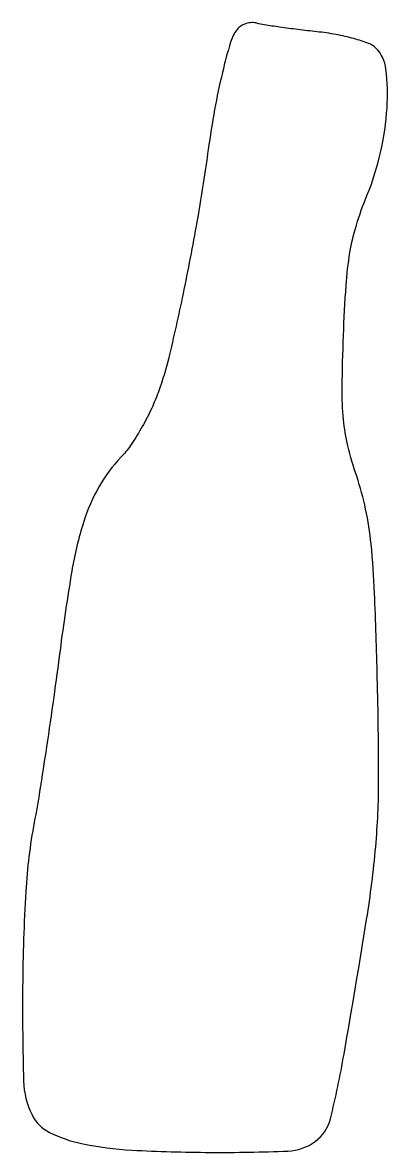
# Model space of a CAD drawing. Extents: x 0 to 48, y 0 to 149.
import ezdxf

# ---------------------------------------------------------------- set-up
doc = ezdxf.new("R2010")
doc.units = 0

msp = doc.modelspace()

# ---------------------------------------------------------------- linework, layer by layer
msp.add_lwpolyline([(28.272141, 147.772578, 0.096948), (27.403775, 146.095119, 0.012058), (26.341846, 142.107623, 0.013868), (25.3169, 137.261435, 0.011149), (24.476485, 132, -0.009293), (23.085261, 123.077821, -0.007522), (21.271116, 113.558255, -0.007105), (19.385908, 105.030394, -0.029748), (17.877907, 100, -0.024297), (16.896555, 97.674447, -0.018638), (15.610146, 95.234375, -0.018978), (14.231737, 93.0377, -0.04178), (12.983529, 91.5, 0.061713), (10.109205, 87.656348, 0.053307), (8.088498, 83.036401, 0.034672), (6.514547, 76.505431, 0.009691), (4.96615, 66.104993, -0.002754), (4.133787, 59.926804, -0.00237), (3.192107, 53.440217, -0.002386), (2.281528, 47.561659, -0.006884), (1.575046, 43.5, 0.032007), (0.460557, 34.409561, 0.012634), (0.047961, 21.809037, 0.008568), (0.167459, 9.451294, 0.1103), (1.287567, 5, 0.16136), (3.575959, 2.715242, 0.06453), (7.808967, 1.238031, 0.038867), (14.43902, 0.376726, 0.011352), (24.726947, 0.080477, 0.011677), (34.971304, 0.257398, 0.149087), (38.557551, 1.512342, 0.17553), (40.55459, 4.49066, 0.017623), (42.34969, 13, 0.003198), (45.32506, 30.729686, 0.017923), (46.515294, 40.276709, 0.022053), (46.901528, 49.031257, 0.006439), (46.727746, 62.515376, 0.003398), (46.365346, 73.641352, 0.015662), (45.910087, 80.071907, 0.026129), (45.192354, 84.688136, 0.029831), (44.016929, 89, -0.021792), (42.85895, 92.993843, -0.036164), (42.278619, 96.450654, -0.026323), (42.104863, 100.645269, -0.006584), (42.272162, 107.5, -0.007566), (42.620511, 114.103747, -0.024585), (43.132171, 118.457166, -0.032537), (43.976757, 122.044831, -0.023389), (45.361602, 125.922408, 0.041276), (47.160736, 131.591844, 0.04118), (48.005937, 137.484191, 0.043444), (47.870809, 142.547884, 0.169569), (46.530272, 145.326871, 0.107752), (45.578391, 145.937967, 0.021559), (43.647446, 146.562754, 0.021873), (41.292383, 147.104454, 0.018874), (38.780272, 147.470259, -0.00399), (36.257816, 147.761209, -0.004685), (33.87224, 148.0784, -0.004139), (31.862612, 148.381786, -0.028754), (30.891183, 148.594537, 0.080972), (30.20069, 148.671851, 0.06359), (29.458202, 148.538967, 0.064046), (28.778401, 148.22553, 0.085176)], format="xyb", close=True)

doc.saveas('drawing.dxf')
